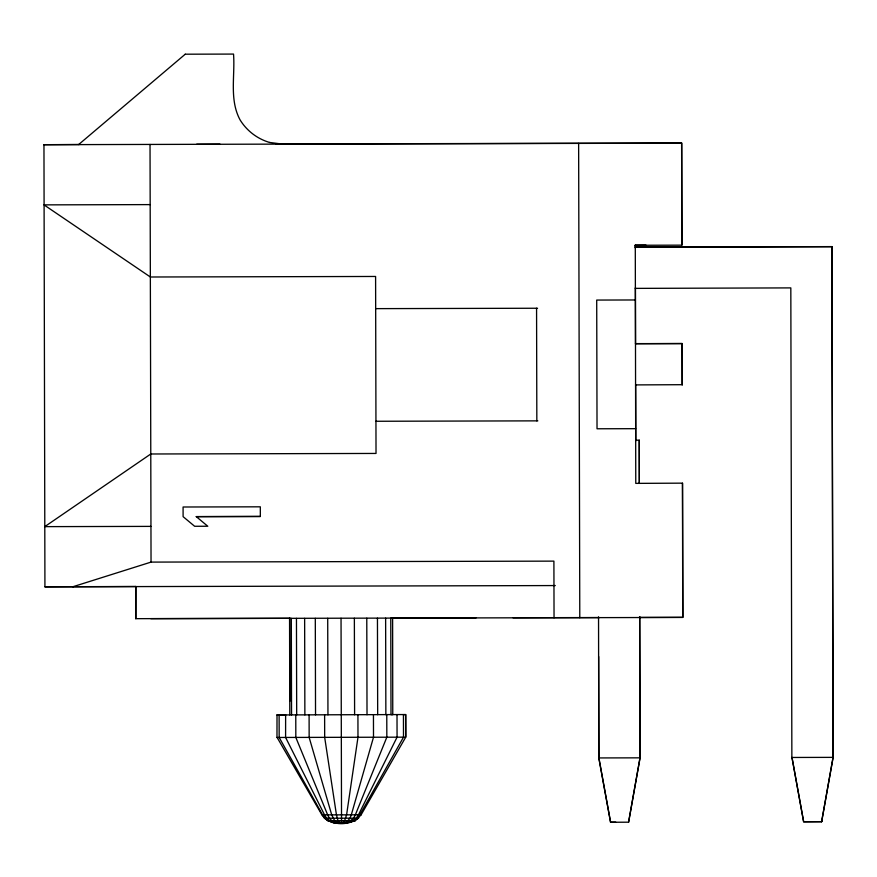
<?xml version="1.0" encoding="UTF-8"?>
<svg xmlns="http://www.w3.org/2000/svg" width="877" height="877" viewBox="0 0 877 877"><rect width="100%" height="100%" fill="white"/><g stroke="black" fill="none" stroke-linecap="round" stroke-linejoin="round"><path stroke-width="1.32" d="M598.542 616.86L598.794 757.936L610.535 822.264L628.59 822.188L640.002 757.816L639.739 616.75M628.59 822.198L640.089 757.739M831.889 246.634L833.051 757.366L821.628 821.749L833.15 757.268L831.911 246.612L635.233 247.161L831.845 246.689M344.08 822.352L346.59 814.854L357.98 737.283L357.926 714.755M322.023 814.821L324.501 818.241L357.969 818.153L403.497 737.173L403.442 714.645L405.634 714.634L405.689 737.162L276.979 737.469L277.011 714.865L285.628 714.843L285.595 737.458L324.556 814.908C326.913 819.425 331.484 822.933 336.735 822.834M79.358 144.497L43.85 144.694L681.615 143.148L681.857 245.154L635.2 245.264M43.96 144.584L44.924 586.812L135.858 586.483L135.836 618.669L682.755 617.441L682.459 483.238M135.76 586.494L135.749 618.756M78.656 144.552L185.266 54.188M346.448 822.352L350.044 818.175L351.304 814.843L373.503 737.239L373.449 714.722M348.476 822.341L353.563 818.164L355.36 814.832L386.834 737.206L386.779 714.689M343.006 822.911L344.168 822.264M350.033 822.341L356.27 818.164L358.474 814.821L397.062 737.184L397.007 714.656M322.692 814.821L325.17 818.153L324.589 818.153C332.723 825.389 345.867 823.24 355.317 820.631C349.079 822.593 338.697 827.471 324.501 818.241M72.879 586.746L151.041 562.102L553.902 561.127L554.045 617.759M344.365 822.9L346.536 822.264M345.538 822.9L348.564 822.253M346.426 822.9L350.12 822.253M392.523 618.132L390.769 618.142L391.01 714.678L392.764 714.667L392.611 618.044L476.068 617.846M357.969 818.153L361.192 814.733L360.524 814.733M327.932 820.697L329.763 820.697M335.979 822.834L331.813 822.297L347.281 822.812M185.266 54.199L233.534 54.078C235.179 75.948 229.138 99.814 240.155 120.028C246.865 130.859 257.312 138.818 269.524 142.447M196.711 144.212L219.984 144.146M276.123 144.014L681.725 143.028L681.889 245.121M150.175 204.604L43.993 204.867L150.362 277L375.597 276.463L376.025 453.442L150.778 453.99L44.771 526.638L150.954 526.386M639.048 617.441L682.876 617.331L682.547 483.15L635.77 483.38L635.288 245.176L645.976 245.121M635.31 288.38L790.824 287.897L791.865 757.465L833.051 757.366M635.332 299.967L596.711 300.066L597.029 428.776L635.639 428.678M375.674 308.638L537.557 308.244M635.441 343.718L682.185 343.521L682.229 384.773M635.54 384.904L682.295 384.696M375.948 421.267L537.831 420.861M635.672 440.254L639.311 440.144L639.344 483.348L639.234 440.221M196.262 516.619L260.337 516.465L260.316 506.818L183.085 507.005L183.107 516.652L194.639 526.277L207.783 526.244L196.262 516.619L260.337 516.465M44.924 586.812L555.284 585.562M150.811 618.636L290.495 618.296M513.001 617.759L599.199 617.54M276.924 714.952L405.722 714.547L405.777 737.075L361.105 814.821L321.936 814.908L277.066 737.382M598.794 757.936L639.991 757.838L639.662 616.827M327.845 820.784L354.845 820.631M351.107 822.253C341.482 821.804 328.075 825.63 322.604 814.908L279.171 737.469L279.116 714.941M615.753 822.188L610.6 822.198L598.892 757.838L598.651 656.544M821.716 821.65L803.661 821.738L791.964 757.366L803.606 821.793L821.672 821.694M269.524 142.447L282.021 144.058M332.054 822.385L336.077 822.922M337.634 822.834C332.887 822.878 329.401 818.954 327.669 814.897L295.823 737.425L295.768 714.908M336.724 822.286L338.807 822.823L336.625 822.374L334.685 820.773L331.725 814.886L309.153 737.404L309.099 714.876M339.081 822.275L340.166 822.823L337.985 820.762L336.45 814.876L324.676 737.36L324.622 714.832M682.196 384.795L682.12 343.587L635.54 343.62L635.419 287.546M635.31 245.143L635.321 247.884M635.65 384.751L635.792 440.868M578.634 143.4L579.785 617.693M536.571 308.244L536.834 420.872M385.628 618.153L385.858 714.689M377.45 618.175L377.68 714.711M366.783 618.197L367.014 714.733M354.363 618.23L354.604 714.766M341.624 822.275L341.624 822.823M341.043 618.263L341.537 822.911M327.713 618.296L327.954 714.832M315.303 618.329L315.534 714.854M304.637 618.351L304.867 714.887M296.459 618.373L296.689 714.898M291.317 618.384L291.548 714.919M289.651 618.296L289.848 701.238M289.563 618.384L289.794 714.919M150.033 144.442L151.041 562.102M358.057 818.066L354.757 820.719L358.638 818.066L358.057 818.066"/></g></svg>
